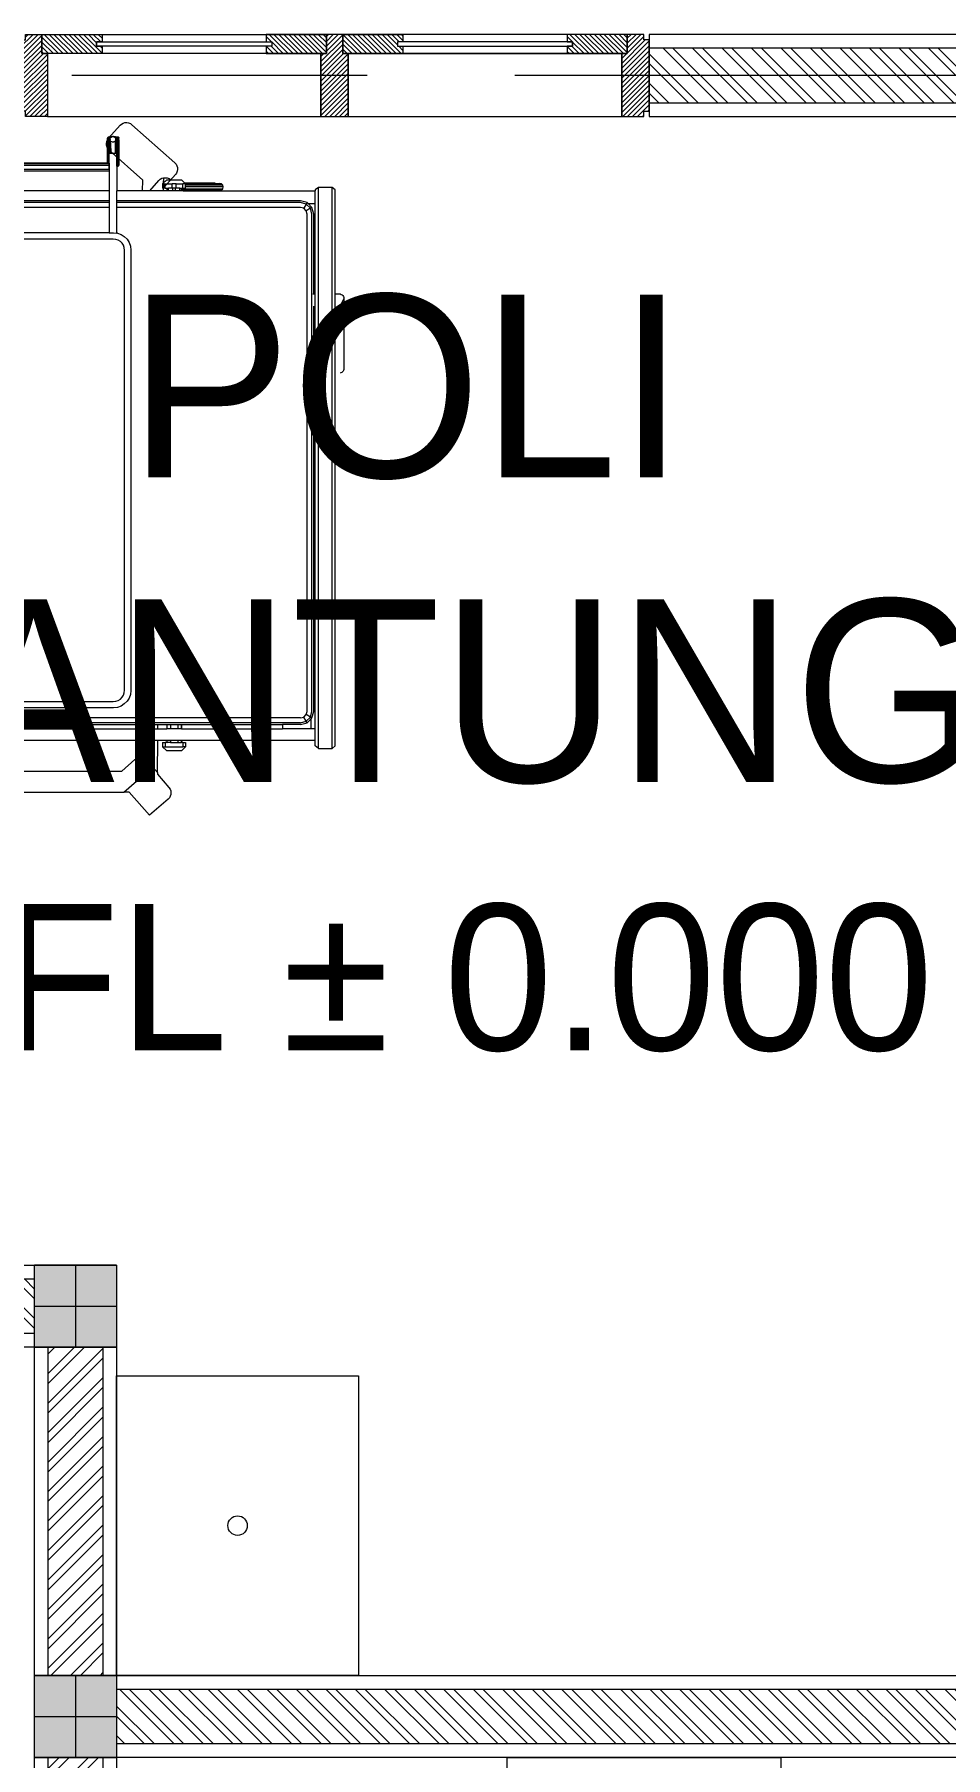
# Model space of a CAD drawing. Header units: millimetres. Extents: x -280308 to 6402717, y -14 to 2073074.
# Drawn here: x 22539 to 24204, y 753899 to 757049 of the extents above; entities that cross this region are included whole.
import ezdxf
from ezdxf.enums import TextEntityAlignment as Align

# ---------------------------------------------------------------- set-up
doc = ezdxf.new("R2010")
doc.units = ezdxf.units.MM
doc.linetypes.add('ACAD_ISO08W100', pattern=[36, 24, -3, 6, -3])
doc.layers.get('0').update_dxf_attribs({"lineweight": 0})
for name, color, linetype, lineweight in [('_Door & Window', 1, 'Continuous', 0), ('A-ALINE-1', 91, 'Continuous', 20), ('A-ALINE-3', 111, 'Continuous', 15), ('A-ALINE-6', 117, 'Continuous', 9), ('A-ANNOTATION', 144, 'Continuous', 0), ('A-Furn', 250, 'Continuous', 0), ('A-FURN-EQPM', 177, 'Continuous', 0)]:
    doc.layers.add(name, color=color, linetype=linetype, lineweight=lineweight)
doc.layers.add('A-FILL-1', color=7, linetype='Continuous', lineweight=0, true_color=0x454545)
doc.layers.add('A-TEXT', color=254, linetype='Continuous')
doc.styles.add('Annotative', font='arial.ttf', dxfattribs={"height": 1.25})
doc.styles.get("Standard").update_dxf_attribs({"font": 'arial.ttf'})
pattern_1 = [(315, (-30281.9954, -3445.239), (4.490128, 4.490128), [])]
pattern_2 = [(315, (-30681.9954, -2840.6916), (4.490128, 4.490128), [])]

# ---------------------------------------------------------------- blocks, each defined once
blk = doc.blocks.new('*U539')
at = {"layer": 'A-ANNOTATION', "linetype": 'ACAD_ISO08W100', "ltscale": 0.25}
blk.add_lwpolyline([(0, -7.6411), (0, -228.3482)], dxfattribs=at)
at = {"layer": 'A-TEXT'}
blk.add_attdef('N', text='', height=0.9, dxfattribs=at).set_placement((0, 2.75), align=Align.MIDDLE_CENTER)
blk = doc.blocks.new('A$Cf37525da')
at = {"color": 124, "xscale": -360.0000000000001, "yscale": 360.0000000000001, "zscale": 360.0000000000001, "rotation": 270}
blk.add_blockref('*U539', (4643.8, 0), dxfattribs=at)
blk = doc.blocks.new('A$C89b419f8')
at = {"color": 0, "linetype": 'ByBlock', "lineweight": -2}
for p, q in [((1663.4, 1368.8), (1684.5, 1392.5)), ((1684.5, 1392.5), (1687.2, 1394.8)), ((1687.2, 1394.8), (1690.2, 1396.5)), ((1690.2, 1396.5), (1693.4, 1397.4)), ((1693.4, 1397.4), (1696.8, 1397.6)), ((1696.8, 1397.6), (1700.1, 1397.1)), ((1700.1, 1397.1), (1703.3, 1395.8)), ((1703.3, 1395.8), (1706.2, 1393.7)), ((1706.2, 1393.7), (1784.4, 1324)), ((1659.5, 1359.4), (1660, 1362.7)), ((1659.7, 1356), (1659.5, 1359.4)), ((1660.6, 1352.7), (1659.7, 1356)), ((1660, 1362.7), (1661.3, 1365.9)), ((1661.3, 1365.9), (1663.4, 1368.8)), ((1661.6, 1365.8), (1661.3, 1365.6)), ((1661.3, 1365.6), (1661.3, 1324.1)), ((1661.6, 1369), (1662, 1370.2)), ((1661.7, 1368.9), (1661.6, 1369)), ((1661.6, 1368.8), (1661.7, 1368.9)), ((1661.6, 1365.8), (1661.6, 1368.8)), ((1661.7, 1324), (1661.6, 1365.8)), ((1662, 1370.3), (1663, 1371.3)), ((1662, 1370.3), (1662, 1370.2)), ((1662.1, 1323.3), (1662, 1370.2)), ((1663, 1371.3), (1664.4, 1371.7)), ((1663.1, 1323.3), (1663, 1371.3)), ((1664.4, 1323.4), (1664.4, 1371.7)), ((1664.4, 1371.7), (1665.7, 1371.3)), ((1665.8, 1341.6), (1665.7, 1371.3)), ((1665.7, 1371.3), (1666, 1371.1)), ((1667.2, 1372.1), (1666, 1371.2)), ((1666, 1371.2), (1666, 1371.1)), ((1666, 1371.1), (1666, 1370.9)), ((1666, 1370.2), (1666, 1370.9)), ((1666, 1369.8), (1666, 1368.7)), ((1666, 1368.2), (1666, 1361.6)), ((1666, 1358.1), (1666, 1360.2)), ((1666, 1354), (1666, 1356)), ((1666.2, 1366.9), (1666.3, 1367.8)), ((1666.2, 1366.9), (1666.2, 1366.8)), ((1666.3, 1365.8), (1666.2, 1366.8)), ((1666.3, 1367.8), (1666.6, 1368.8)), ((1666.6, 1364.9), (1666.3, 1365.8)), ((1666.6, 1368.8), (1667, 1369.7)), ((1667, 1364), (1666.6, 1364.9)), ((1667.2, 1369.9), (1667, 1369.7)), ((1667.2, 1363.8), (1667, 1364)), ((1667.2, 1370), (1667.2, 1372.1)), ((1667.2, 1372.1), (1675.4, 1372.1)), ((1667.2, 1369.9), (1667.7, 1370.5)), ((1667.2, 1370), (1667.7, 1370.5)), ((1667.2, 1369.9), (1667.2, 1370)), ((1667.7, 1363.2), (1667.2, 1363.8)), ((1667.2, 1360), (1667.2, 1363.8)), ((1667.2, 1360), (1667.3, 1341.6)), ((1667.7, 1370.5), (1668.5, 1371.1)), ((1668.5, 1362.5), (1667.7, 1363.2)), ((1669.3, 1371.6), (1668.5, 1371.1)), ((1669.4, 1362.1), (1668.5, 1362.5)), ((1670.3, 1371.9), (1669.3, 1371.6)), ((1670.3, 1361.8), (1669.4, 1362.1)), ((1671.3, 1372), (1670.3, 1371.9)), ((1671.3, 1361.7), (1670.3, 1361.8)), ((1672.3, 1371.9), (1671.3, 1372)), ((1672.3, 1361.8), (1671.3, 1361.7)), ((1672.3, 1371.9), (1673.3, 1371.6)), ((1673.3, 1362.1), (1672.3, 1361.8)), ((1673.3, 1371.6), (1674.2, 1371.1)), ((1674.2, 1362.6), (1673.3, 1362.1)), ((1674.2, 1371.1), (1675, 1370.5)), ((1675, 1363.2), (1674.2, 1362.6)), ((1675, 1370.5), (1675.5, 1369.9)), ((1675.6, 1363.9), (1675, 1363.2)), ((1675.4, 1372.1), (1676.7, 1371.2)), ((1675.4, 1372.1), (1675.4, 1371.6)), ((1675.5, 1370), (1675.4, 1371.6)), ((1675.5, 1369.9), (1675.5, 1370)), ((1675.6, 1369.7), (1675.5, 1370)), ((1675.5, 1369.9), (1675.6, 1369.7)), ((1675.6, 1363.9), (1675.5, 1360)), ((1675.5, 1360), (1675.5, 1341.6)), ((1675.6, 1369.7), (1676.1, 1368.8)), ((1676.1, 1364.9), (1675.6, 1364)), ((1675.6, 1364), (1675.6, 1363.9)), ((1676.1, 1368.8), (1676.4, 1367.9)), ((1676.4, 1365.8), (1676.1, 1364.9)), ((1676.5, 1366.8), (1676.4, 1367.9)), ((1676.5, 1366.8), (1676.4, 1365.8)), ((1676.7, 1366.4), (1676.7, 1371.2)), ((1676.7, 1341.6), (1676.7, 1366.4)), ((1676.7, 1366.4), (1676.9, 1366.4)), ((1676.9, 1369), (1677.3, 1370.2)), ((1676.9, 1368.9), (1676.9, 1369)), ((1676.9, 1368.9), (1676.9, 1368.8)), ((1676.9, 1366.4), (1676.9, 1368.8)), ((1677, 1341.6), (1676.9, 1366.4)), ((1677.3, 1370.4), (1678.3, 1371.4)), ((1677.3, 1370.2), (1677.3, 1370.4)), ((1677.3, 1341.6), (1677.3, 1370.2)), ((1678.3, 1371.4), (1679.7, 1371.7)), ((1678.3, 1341.6), (1678.3, 1371.4)), ((1679.7, 1317.8), (1679.7, 1371.7)), ((1679.7, 1371.7), (1681, 1371.4)), ((1681.1, 1318.1), (1681, 1371.4)), ((1681, 1371.4), (1682, 1370.4)), ((1682, 1370.4), (1682, 1370.2)), ((1682.1, 1319.3), (1682, 1370.2)), ((1682, 1370.2), (1682.4, 1369)), ((1682.4, 1365.7), (1682.4, 1369)), ((1682.5, 1324.1), (1682.4, 1365.7)), ((1682.4, 1365.7), (1682.5, 1365.7)), ((1682.6, 1324.2), (1682.5, 1365.7)), ((1661.7, 1323.3), (1379.5, 1323.3)), ((1662.3, 1349.7), (1660.6, 1352.7)), ((1661.3, 1324.1), (1661.7, 1324)), ((1661.7, 1323.3), (1661.7, 1324)), ((1662.1, 1323.3), (1661.7, 1323.3)), ((1663.1, 1323.3), (1662.1, 1323.3)), ((1664.6, 1347.1), (1662.3, 1349.7)), ((1664.3, 1323.3), (1663.1, 1323.3)), ((1664.3, 1322.9), (1664.3, 1323.3)), ((1664.4, 1323.2), (1664.4, 1323.4)), ((1664.4, 1323.4), (1664.5, 1323.4)), ((1664.4, 1317.8), (1664.4, 1323.2)), ((1664.5, 1323.2), (1664.4, 1323.2)), ((1664.5, 1323.4), (1664.5, 1341.6)), ((1664.5, 1341.6), (1665.8, 1341.6)), ((1664.5, 1323.4), (1664.5, 1323.2)), ((1664.5, 1323.2), (1664.5, 1317.8)), ((1726.1, 1292.3), (1664.6, 1347.1)), ((1665.8, 1341.6), (1666.1, 1341.6)), ((1666, 1349.6), (1666, 1351.1)), ((1666.1, 1341.6), (1667.3, 1341.6)), ((1667.3, 1341.6), (1675.5, 1341.6)), ((1675.5, 1341.6), (1676.7, 1341.6)), ((1676.7, 1341.6), (1677, 1341.6)), ((1677, 1341.6), (1677.3, 1341.6)), ((1677.3, 1341.6), (1678.3, 1341.6)), ((1678.3, 1341.6), (1678.6, 1341.6)), ((1678.6, 1318.1), (1678.6, 1341.6)), ((1682.5, 1324.1), (1682.6, 1324.2)), ((1682.5, 1320.5), (1682.5, 1324.1)), ((1784.4, 1324), (1786.7, 1321.4)), ((1375.8, 1322.9), (1664.3, 1322.9)), ((1375.8, 1319.8), (1664.3, 1319.8)), ((1375.8, 1312.6), (1664.3, 1312.6)), ((1375.8, 1309.4), (1664.3, 1309.4)), ((1375.8, 1309), (1664.3, 1309)), ((1664.3, 1322.9), (1664.3, 1319.8)), ((1664.3, 1317.8), (1664.3, 1319.8)), ((1664.3, 1312.6), (1664.3, 1317.8)), ((1664.3, 1317.8), (1664.4, 1317.8)), ((1664.3, 1312.6), (1664.3, 1309.4)), ((1664.3, 1309), (1664.3, 1309.4)), ((1664.4, 1317.8), (1664.5, 1317.8)), ((1664.5, 1317.8), (1664.5, 1272.9)), ((1678.6, 1318.1), (1678.6, 1272.9)), ((1678.6, 1318.1), (1679.7, 1317.8)), ((1679.7, 1317.8), (1681.1, 1318.1)), ((1681.1, 1318.1), (1682.1, 1319.1)), ((1682.1, 1319.3), (1682.5, 1320.5)), ((1682.1, 1319.3), (1682.1, 1319.1)), ((1725.2, 1272.9), (1726.1, 1292.3)), ((1739, 1272.9), (1755.3, 1291.6)), ((1755.3, 1291.6), (1757.9, 1293.9)), ((1757.9, 1293.9), (1760.9, 1295.6)), ((1760.9, 1295.6), (1763.5, 1296.4)), ((1763.5, 1296.4), (1763.4, 1286.7)), ((1769, 1292.3), (1763.4, 1286.7)), ((1763.5, 1296.4), (1764.1, 1296.6)), ((1763.5, 1296.4), (1764, 1278.2)), ((1764.1, 1296.6), (1767.5, 1296.8)), ((1785.6, 1302.4), (1764.5, 1278.6)), ((1767.5, 1296.8), (1770.8, 1296.3)), ((1777.8, 1292.3), (1769, 1292.3)), ((1770.8, 1296.3), (1774, 1295)), ((1774, 1295), (1776.9, 1293)), ((1776.9, 1293), (1777.8, 1292.3)), ((1797.3, 1292.3), (1777.8, 1292.3)), ((1787.7, 1305.3), (1785.6, 1302.4)), ((1786.7, 1321.4), (1788.4, 1318.4)), ((1788.9, 1308.4), (1787.7, 1305.3)), ((1788.4, 1318.4), (1789.3, 1315.1)), ((1789.5, 1311.8), (1788.9, 1308.4)), ((1789.3, 1315.1), (1789.5, 1311.8)), ((1803, 1286.7), (1797.3, 1292.3)), ((1664.5, 1272.9), (1375.8, 1272.9)), ((1664.5, 1272.9), (1664.5, 1254.5)), ((1678.6, 1254.5), (1678.6, 1272.9)), ((1725.2, 1272.9), (1678.6, 1272.9)), ((1739, 1272.9), (1725.2, 1272.9)), ((1763.3, 1272.9), (1739, 1272.9)), ((1763.4, 1286.7), (1762.2, 1285.5)), ((1762.2, 1285.5), (1767.1, 1285.5)), ((1762.2, 1285.5), (1762.2, 1277.5)), ((1763.3, 1277.5), (1762.2, 1277.5)), ((1763.3, 1277.5), (1763.3, 1272.9)), ((1767.1, 1277.5), (1763.3, 1277.5)), ((1769.7, 1272.9), (1763.3, 1272.9)), ((1764, 1278.2), (1764.5, 1278.6)), ((1767.1, 1285.5), (1779.5, 1285.5)), ((1767.1, 1277.5), (1767.1, 1285.5)), ((1767.1, 1277.5), (1769.7, 1277.5)), ((1769.7, 1277.5), (1772.8, 1277.5)), ((1769.7, 1277.5), (1769.7, 1272.9)), ((1772.8, 1272.9), (1769.7, 1272.9)), ((1779.5, 1277.5), (1772.8, 1277.5)), ((1772.8, 1272.9), (1772.8, 1277.5)), ((1780.8, 1272.9), (1772.8, 1272.9)), ((1779.5, 1277.5), (1779.5, 1285.5)), ((1786.8, 1285.5), (1779.5, 1285.5)), ((1780.8, 1277.5), (1779.5, 1277.5)), ((1785.5, 1277.5), (1780.8, 1277.5)), ((1780.8, 1272.9), (1780.8, 1277.5)), ((1785.5, 1272.9), (1780.8, 1272.9)), ((1786.8, 1277.5), (1785.5, 1277.5)), ((1785.5, 1272.9), (1785.5, 1277.5)), ((1793.5, 1272.9), (1785.5, 1272.9)), ((1786.8, 1285.5), (1799.3, 1285.5)), ((1786.8, 1277.5), (1786.8, 1285.5)), ((1793.5, 1277.5), (1786.8, 1277.5)), ((1793.5, 1277.5), (1796.7, 1277.5)), ((1793.5, 1272.9), (1793.5, 1277.5)), ((1796.7, 1272.9), (1793.5, 1272.9)), ((1796.7, 1276.7), (1796.7, 1277.5)), ((1796.7, 1277.5), (1799.3, 1277.5)), ((1796.7, 1276.7), (1872.1, 1276.7)), ((1796.7, 1275.8), (1796.7, 1276.7)), ((1796.7, 1275.8), (1798.2, 1274.4)), ((1796.7, 1272.9), (1796.7, 1275.8)), ((1800, 1272.9), (1796.7, 1272.9)), ((1798.2, 1274.4), (1869.8, 1274.4)), ((1798.2, 1274.4), (1799.2, 1273.5)), ((1799.2, 1273.5), (1859.8, 1273.5)), ((1799.2, 1273.5), (1799.8, 1273)), ((1799.3, 1277.5), (1799.3, 1285.5)), ((1802.9, 1285.5), (1799.3, 1285.5)), ((1799.3, 1277.5), (1804.2, 1277.5)), ((1859.8, 1273), (1799.8, 1273)), ((1799.8, 1273), (1800, 1272.9)), ((1800, 1272.9), (1871.2, 1272.9)), ((1804.1, 1285.5), (1802.9, 1285.5)), ((1858, 1286.7), (1803, 1286.7)), ((1803.3, 1286.4), (1803, 1286.7)), ((1803.3, 1286.4), (1858.2, 1286.4)), ((1804.1, 1285.5), (1803.3, 1286.4)), ((1804.2, 1285.5), (1804.1, 1285.5)), ((1804.2, 1283.2), (1804.2, 1285.5)), ((1804.2, 1285.5), (1809.7, 1285.5)), ((1872.1, 1283.2), (1804.2, 1283.2)), ((1804.2, 1280), (1804.2, 1283.2)), ((1873, 1280), (1804.2, 1280)), ((1804.2, 1277.5), (1804.2, 1280)), ((1869.8, 1285.5), (1809.7, 1285.5)), ((1858.2, 1286.4), (1858, 1286.7)), ((1858.2, 1286.4), (1866.6, 1286.4)), ((1859.8, 1273), (1859.8, 1273.5)), ((1866.6, 1273.5), (1859.8, 1273.5)), ((1871.1, 1273), (1859.8, 1273)), ((1869.8, 1285.5), (1866.6, 1286.4)), ((1866.6, 1273.5), (1869.8, 1274.4)), ((1872.1, 1283.2), (1869.8, 1285.5)), ((1869.8, 1274.4), (1872.1, 1276.7)), ((1871.2, 1272.9), (1871.1, 1273)), ((1871.2, 1272.9), (2041.3, 1272.9)), ((1873, 1280), (1872.1, 1283.2)), ((1872.1, 1276.7), (1873, 1280)), ((2047, 1279.1), (2041.3, 1274.6)), ((2041.3, 1274.6), (2041.3, 1272.9)), ((2041.3, 1249.5), (2041.3, 1272.9)), ((2072, 1279.1), (2047, 1279.1)), ((2047, 253.4), (2047, 1279.1)), ((2077.7, 1274.6), (2072, 1279.1)), ((2072, 253.4), (2072, 1279.1)), ((2077.7, 1084.4), (2077.7, 1274.6)), ((1664.5, 1254.5), (1375.8, 1254.5)), ((1664.5, 1251.2), (1375.8, 1251.2)), ((1664.5, 1242.4), (1375.8, 1242.4)), ((1664.5, 1254.5), (1664.5, 1251.2)), ((1664.5, 1251.2), (1664.5, 1242.4)), ((1664.5, 1242.4), (1664.5, 1196.1)), ((1678.6, 1251.2), (1678.6, 1254.5)), ((2014.2, 1254.5), (1678.6, 1254.5)), ((1678.6, 1242.4), (1678.6, 1251.2)), ((2014.2, 1251.2), (1678.6, 1251.2)), ((1678.6, 1195.4), (1678.6, 1242.4)), ((2014.2, 1242.4), (1678.6, 1242.4)), ((2026.3, 1251.2), (2014.2, 1254.5)), ((2024.7, 1248.4), (2014.2, 1251.2)), ((2020.3, 1240.8), (2014.2, 1242.4)), ((2024.7, 1248.4), (2020.3, 1240.8)), ((2024.7, 1236.4), (2020.3, 1240.8)), ((2026.3, 1251.2), (2024.7, 1248.4)), ((2032.3, 1240.8), (2024.7, 1248.4)), ((2032.3, 1240.8), (2024.7, 1236.4)), ((2026.3, 1230.3), (2024.7, 1236.4)), ((2028, 1249.5), (2026.3, 1251.2)), ((2026.3, 321.1), (2026.3, 1230.3)), ((2028, 1249.5), (2041.3, 1249.5)), ((2035.1, 1242.4), (2028, 1249.5)), ((2035.1, 1242.4), (2032.3, 1240.8)), ((2035.1, 1230.3), (2032.3, 1240.8)), ((2038.4, 1230.3), (2035.1, 1242.4)), ((2035.1, 321.1), (2035.1, 1230.3)), ((2038.4, 1084.4), (2038.4, 1230.3)), ((2041.3, 1084.4), (2041.3, 1249.5)), ((1671.6, 1184.6), (1366.4, 1184.6)), ((1664.5, 1196.1), (1375.8, 1196.1)), ((1664.5, 1196.1), (1672.3, 1196.1)), ((1676.9, 1184), (1671.6, 1184.6)), ((1672.3, 1196.1), (1678.6, 1195.4)), ((1681.2, 1182.5), (1676.9, 1184)), ((1679.6, 1195.3), (1678.6, 1195.4)), ((1679.6, 1195.3), (1686.3, 1192.9)), ((1685, 1180.1), (1681.2, 1182.5)), ((1688.1, 1176.9), (1685, 1180.1)), ((1686.3, 1192.9), (1692.2, 1189.1)), ((1690.5, 1173.2), (1688.1, 1176.9)), ((1692, 1168.9), (1690.5, 1173.2)), ((1692.6, 1163.6), (1692, 1168.9)), ((1692.2, 1189.1), (1697.1, 1184.2)), ((1697.1, 1184.2), (1700.9, 1178.3)), ((1700.9, 1178.3), (1703.3, 1171.6)), ((1703.3, 1171.6), (1704.1, 1164.3)), ((1692.6, 360.1), (1692.6, 1163.6)), ((1704.1, 1164.3), (1704.1, 359.4)), ((2036.5, 1084.4), (2038.4, 1084.4)), ((2038.4, 1084.4), (2041.3, 1084.4)), ((2041.3, 976.2), (2041.3, 1084.4)), ((2077.7, 1084.4), (2084.6, 1084.4)), ((2077.7, 1045.6), (2077.7, 1084.4)), ((2093.4, 1075.6), (2077.7, 1045.6)), ((2084.6, 1084.4), (2086.6, 1084.2)), ((2086.6, 1084.2), (2088.5, 1083.5)), ((2088.5, 1083.5), (2090.1, 1082.5)), ((2090.1, 1082.5), (2091.5, 1081.1)), ((2091.5, 1081.1), (2092.5, 1079.5)), ((2092.5, 1079.5), (2093.2, 1077.6)), ((2093.2, 1077.6), (2093.4, 1075.6)), ((2093.4, 1075.6), (2093.4, 947.9)), ((2038.4, 970.7), (2038.4, 1061.9)), ((2077.7, 257.9), (2077.7, 1045.6)), ((2041.3, 976.2), (2038.4, 970.7)), ((2038.4, 321.1), (2038.4, 970.7)), ((2041.3, 289.2), (2041.3, 976.2)), ((2093.2, 946.1), (2092.7, 944.5)), ((2093.4, 947.9), (2093.2, 946.1)), ((2088, 939.8), (2086.4, 939.3)), ((2089.5, 940.6), (2088, 939.8)), ((2090.8, 941.7), (2089.5, 940.6)), ((2091.9, 943), (2090.8, 941.7)), ((2092.7, 944.5), (2091.9, 943)), ((1685, 343.6), (1688.1, 346.8)), ((1688.1, 346.8), (1690.5, 350.5)), ((1690.5, 350.5), (1692, 354.8)), ((1692, 354.8), (1692.6, 360.1)), ((1703.3, 352.1), (1700.9, 345.4)), ((1704.1, 359.4), (1703.3, 352.1)), ((1672.3, 327.6), (1365.7, 327.6)), ((1366.4, 339.1), (1671.6, 339.1)), ((1671.6, 339.1), (1676.9, 339.7)), ((1679.6, 328.4), (1672.3, 327.6)), ((1676.9, 339.7), (1681.2, 341.2)), ((1686.3, 330.8), (1679.6, 328.4)), ((1681.2, 341.2), (1685, 343.6)), ((1692.2, 334.6), (1686.3, 330.8)), ((1697.1, 339.5), (1692.2, 334.6)), ((1700.9, 345.4), (1697.1, 339.5)), ((2020.3, 310.7), (2024.7, 315.1)), ((2024.7, 315.1), (2026.3, 321.1)), ((2032.3, 310.7), (2024.7, 315.1)), ((2032.3, 310.7), (2035.1, 321.1)), ((2035.1, 309.1), (2038.4, 321.1)), ((2014.2, 309.1), (88.7, 309.1)), ((2014.2, 300.2), (88.7, 300.2)), ((439.6, 297), (1715.4, 297)), ((439.6, 289.2), (1715.3, 289.2)), ((1715.3, 289.2), (1715.4, 297)), ((1715.3, 289.2), (1753.4, 289.2)), ((1715.4, 297), (1753.5, 297)), ((1753.4, 289.2), (1753.5, 297)), ((1753.4, 289.2), (1769.7, 289.2)), ((1753.5, 297), (1769.7, 297)), ((1769.7, 297), (1770.5, 297)), ((1769.7, 297), (1769.7, 289.2)), ((1770.5, 289.2), (1769.7, 289.2)), ((1770.5, 297), (1776.4, 297)), ((1770.5, 289.2), (1770.5, 297)), ((1776.4, 289.2), (1770.5, 289.2)), ((1776.4, 297), (1789.9, 297)), ((1776.4, 297), (1776.4, 289.2)), ((1789.9, 289.2), (1776.4, 289.2)), ((1789.9, 297), (1795.8, 297)), ((1789.9, 297), (1789.9, 289.2)), ((1795.8, 289.2), (1789.9, 289.2)), ((1795.8, 297), (1796.7, 297)), ((1795.8, 297), (1795.8, 289.2)), ((1796.7, 289.2), (1795.8, 289.2)), ((1796.7, 297), (1981.2, 297)), ((1796.7, 297), (1796.7, 289.2)), ((1796.7, 289.2), (1981.2, 289.2)), ((1981.2, 297), (1981.2, 289.2)), ((2014.2, 297), (1981.2, 297)), ((2033.5, 289.2), (1981.2, 289.2)), ((2014.2, 309.1), (2020.3, 310.7)), ((2014.2, 300.2), (2024.7, 303)), ((2014.2, 297), (2026.3, 300.2)), ((2024.7, 303), (2020.3, 310.7)), ((2024.7, 303), (2032.3, 310.7)), ((2026.3, 300.2), (2024.7, 303)), ((2026.3, 300.2), (2033.5, 307.4)), ((2035.1, 309.1), (2032.3, 310.7)), ((2033.5, 307.4), (2035.1, 309.1)), ((2033.5, 289.2), (2033.5, 307.4)), ((2041.3, 289.2), (2033.5, 289.2)), ((2041.3, 268.7), (2041.3, 289.2)), ((439.6, 268.7), (1715.1, 268.7)), ((1715.1, 268.7), (1714.8, 235.1)), ((1715.1, 268.7), (1753.2, 268.7)), ((1752.7, 209.5), (1753.2, 268.7)), ((1753.2, 268.7), (1769.7, 268.7)), ((1762.2, 264.5), (1767.1, 264.5)), ((1762.2, 264.5), (1762.2, 256.3)), ((1762.2, 256.3), (1767.1, 256.3)), ((1762.2, 256.3), (1769, 249.5)), ((1769.7, 264.5), (1767.1, 264.5)), ((1767.1, 264.5), (1767.1, 256.3)), ((1767.1, 256.3), (1799.3, 256.3)), ((1769.7, 268.7), (1770.5, 268.7)), ((1769.7, 268.7), (1769.7, 264.5)), ((1769.7, 264.5), (1770.5, 264.5)), ((1770.5, 268.7), (1776.4, 268.7)), ((1770.5, 264.5), (1770.5, 268.7)), ((1776.4, 264.5), (1770.5, 264.5)), ((1776.4, 268.7), (1789.9, 268.7)), ((1776.4, 268.7), (1776.4, 264.5)), ((1776.4, 264.5), (1789.9, 264.5)), ((1789.9, 268.7), (1795.8, 268.7)), ((1789.9, 268.7), (1789.9, 264.5)), ((1789.9, 264.5), (1795.8, 264.5)), ((1795.8, 268.7), (1796.7, 268.7)), ((1795.8, 268.7), (1795.8, 264.5)), ((1795.8, 264.5), (1796.7, 264.5)), ((1796.7, 268.7), (1981.2, 268.7)), ((1796.7, 268.7), (1796.7, 264.5)), ((1799.3, 264.5), (1796.7, 264.5)), ((1804.2, 256.3), (1797.3, 249.5)), ((1799.3, 264.5), (1804.2, 264.5)), ((1799.3, 264.5), (1799.3, 256.3)), ((1804.2, 256.3), (1799.3, 256.3)), ((1804.2, 264.5), (1804.2, 256.3)), ((1981.2, 268.7), (2033.5, 268.7)), ((2033.5, 268.7), (2041.3, 268.7)), ((2041.3, 257.9), (2041.3, 268.7)), ((2047, 253.4), (2041.3, 257.9)), ((2047, 253.4), (2072, 253.4)), ((2072, 253.4), (2077.7, 257.9)), ((1687.8, 212.1), (1711.7, 233)), ((1711.7, 233), (1714.6, 235)), ((1714.4, 193.4), (1714.8, 235.1)), ((1714.6, 235), (1714.8, 235.1)), ((1714.8, 235.1), (1717.8, 236.3)), ((1717.8, 236.3), (1721.2, 236.8)), ((1721.2, 236.8), (1724.5, 236.6)), ((1724.5, 236.6), (1727.7, 235.6)), ((1727.7, 235.6), (1730.7, 233.9)), ((1730.7, 233.9), (1733.4, 231.6)), ((1733.4, 231.6), (1752.7, 209.5)), ((1769, 249.5), (1797.3, 249.5)), ((1216.2, 211.6), (1687.4, 211.6)), ((1687.4, 211.7), (1687.5, 211.8)), ((1687.4, 211.6), (1687.4, 211.7)), ((1687.5, 211.8), (1687.6, 211.9)), ((1687.5, 211.8), (1687.5, 211.8)), ((1687.6, 211.9), (1687.7, 212)), ((1687.7, 212), (1687.8, 212.1)), ((1687.7, 212), (1687.7, 212)), ((1691.4, 173.6), (1714.4, 193.4)), ((1752.7, 209.5), (1752.6, 206.7)), ((1752.6, 206.7), (1752.7, 206.7)), ((1752.7, 206.7), (1752.8, 206.6)), ((1752.8, 206.6), (1752.9, 206.5)), ((1752.8, 206.6), (1752.8, 206.6)), ((1752.9, 206.5), (1753, 206.4)), ((1753, 206.4), (1753.1, 206.3)), ((1753, 206.4), (1753, 206.4)), ((1753.1, 206.3), (1773.8, 182.2)), ((550, 173.5), (1691.4, 173.6)), ((1701.1, 173.6), (1691.4, 173.6)), ((1738, 131.3), (1701.1, 173.6)), ((1772.1, 160.5), (1738, 131.3)), ((1774.5, 163.1), (1772.1, 160.5)), ((1773.8, 182.2), (1775.8, 179.2)), ((1776.2, 166.1), (1774.5, 163.1)), ((1775.8, 179.2), (1777, 176)), ((1777.2, 169.3), (1776.2, 166.1)), ((1777, 176), (1777.5, 172.7)), ((1777.5, 172.7), (1777.2, 169.3))]:
    blk.add_line(p, q, dxfattribs=at)
blk = doc.blocks.new('A$Ce288bb9c')
at = {"layer": 'A-Furn', "color": 0, "linetype": 'ByBlock', "lineweight": -2, "ltscale": 0.25}
for points in [[(26542.1, -2302), (26542.1, -2850), (26100, -2850), (26100, -2302)], [(26813.9, -3000), (27313.9, -3000), (27313.9, -4710.8), (26813.9, -4710.8)]]:
    blk.add_lwpolyline(points, close=True, dxfattribs=at)
blk.add_circle((26321, -2576), 17.8, dxfattribs=at)
blk.add_blockref('A$C89b419f8', (24421.8, -1408.6), dxfattribs=at)
blk = doc.blocks.new('A$Ccf87384a')
blk.add_wipeout([(-75, 75), (75, 75), (75, -75), (-75, -75)])
blk.add_wipeout([(-75, -75), (-75, 75), (75, 75), (75, -75)])
at = {"layer": 'A-FILL-1', "ltscale": 0.25}
h = blk.add_hatch(color=256, dxfattribs=at)
h.dxf.hatch_style = 1
h.paths.add_polyline_path([(-75, -75), (-75, 75), (75, 75), (75, -75)])
at = {"layer": 'A-ALINE-1'}
blk.add_lwpolyline([(-75, -75), (-75, 75), (75, 75), (75, -75)], close=True, dxfattribs=at)
at = {"layer": 'A-FILL-1', "ltscale": 0.25}
for p, q in [((0, 75), (0, -75)), ((-75, 0), (75, 0))]:
    blk.add_line(p, q, dxfattribs=at)
blk = doc.blocks.new('A$C68449458')
at = {"layer": 'A-Furn'}
h = blk.add_hatch(dxfattribs=at)
h.set_pattern_fill('ANSI31', color=256, scale=2, angle=540, style=0)
h.set_pattern_definition([(225, (-3223.3206, 30765.815), (4.490128, -4.490128), [])])
h.paths.add_polyline_path([(-565, 0), (-565, 10), (-575, 10), (-575, 140), (-565, 140), (-565, 150), (-535, 150), (-535, 115), (-525, 115), (-525, 0)])
h = blk.add_hatch(dxfattribs=at)
h.set_pattern_fill('ANSI31', color=256, scale=2, angle=630, style=0)
h.set_pattern_definition(pattern_1)
h.paths.add_polyline_path([(-535, 150), (-425, 150), (-425, 136.5), (-435, 136.5), (-435, 128.5), (-425, 128.5), (-425, 115), (-535, 115)])
h = blk.add_hatch(dxfattribs=at)
h.set_pattern_fill('ANSI31', color=256, scale=2, angle=630, style=0)
h.set_pattern_definition(pattern_2)
h.paths.add_polyline_path([(-15, 150), (-125, 150), (-125, 136.5), (-115, 136.5), (-115, 128.5), (-125, 128.5), (-125, 115), (-15, 115)])
h = blk.add_hatch(dxfattribs=at)
h.set_pattern_fill('ANSI31', color=256, scale=2, angle=540, style=0)
h.set_pattern_definition([(225, (-246547.3637, -152669.671), (4.49012806, -4.49012806), [])])
h.paths.add_polyline_path([(-25, 0), (25, 0), (25, 115), (15, 115), (15, 150), (-15, 150), (-15, 115), (-25, 115)])
h = blk.add_hatch(dxfattribs=at)
h.set_pattern_fill('ANSI31', color=256, scale=2, angle=630, style=0)
h.set_pattern_definition(pattern_2)
h.paths.add_polyline_path([(15, 150), (125, 150), (125, 136.5), (115, 136.5), (115, 128.5), (125, 128.5), (125, 115), (15, 115)])
h = blk.add_hatch(dxfattribs=at)
h.set_pattern_fill('ANSI31', color=256, scale=2, angle=630, style=0)
h.set_pattern_definition(pattern_1)
h.paths.add_polyline_path([(535, 150), (425, 150), (425, 136.5), (435, 136.5), (435, 128.5), (425, 128.5), (425, 115), (535, 115)])
h = blk.add_hatch(dxfattribs=at)
h.set_pattern_fill('ANSI31', color=256, scale=2, angle=540, style=0)
h.set_pattern_definition([(225, (-3073.3206, 30765.815), (4.490128, -4.490128), [])])
h.paths.add_polyline_path([(565, 0), (565, 10), (575, 10), (575, 140), (565, 140), (565, 150), (535, 150), (535, 115), (525, 115), (525, 0)])
at = {"layer": '_Door & Window'}
for points in [[(-565, 0), (-565, 10), (-575, 10), (-575, 140), (-565, 140), (-565, 150), (-535, 150), (-535, 115), (-525, 115), (-525, 0), (-565, 0)], [(-535, 150), (-425, 150), (-425, 136.5), (-435, 136.5), (-435, 128.5), (-425, 128.5), (-425, 115), (-535, 115), (-535, 150)], [(-15, 150), (-125, 150), (-125, 136.5), (-115, 136.5), (-115, 128.5), (-125, 128.5), (-125, 115), (-15, 115), (-15, 150)], [(-25, 0), (25, 0), (25, 115), (15, 115), (15, 150), (-15, 150), (-15, 115), (-25, 115), (-25, 0)], [(15, 150), (125, 150), (125, 136.5), (115, 136.5), (115, 128.5), (125, 128.5), (125, 115), (15, 115), (15, 150)], [(535, 150), (425, 150), (425, 136.5), (435, 136.5), (435, 128.5), (425, 128.5), (425, 115), (535, 115), (535, 150)], [(565, 0), (565, 10), (575, 10), (575, 140), (565, 140), (565, 150), (535, 150), (535, 115), (525, 115), (525, 0), (565, 0)]]:
    blk.add_lwpolyline(points, dxfattribs=at)
for points in [[(-15, 150), (-15, 115), (-535, 115), (-535, 150)], [(15, 150), (15, 115), (535, 115), (535, 150)], [(-525, 0), (-25, 0), (-25, 115), (-525, 115)], [(25, 0), (525, 0), (525, 115), (25, 115)]]:
    blk.add_lwpolyline(points, close=True, dxfattribs=at)
at = {"layer": 'A-Furn', "color": 4, "true_color": 0x00e5ff}
for points in [[(-435, 136.5), (-115, 136.5), (-115, 128.5), (-435, 128.5)], [(435, 136.5), (115, 136.5), (115, 128.5), (435, 128.5)]]:
    blk.add_lwpolyline(points, close=True, dxfattribs=at)
blk = doc.blocks.new('A$C7136d0a8')
at = {"layer": 'A-FILL-1', "ltscale": 0.25}
h = blk.add_hatch(dxfattribs=at)
h.set_pattern_fill('ANSI32', color=256, scale=4, angle=990)
h.set_pattern_definition([(315, (84152.79, 89170.53), (26.940768, 26.940768), []), (315, (84152.79, 89152.57), (26.940768, 26.940768), [])])
h.paths.add_polyline_path([(50115.5, -15507.6), (54618.5, -15507.7), (54618.5, -15407.7), (50115.5, -15407.6)])
h = blk.add_hatch(dxfattribs=at)
h.set_pattern_fill('ANSI32', color=256, scale=4, angle=990)
h.set_pattern_definition([(315, (84152.79, 86920.53), (26.940768, 26.940768), []), (315, (84152.79, 86902.57), (26.940768, 26.940768), [])])
h.paths.add_polyline_path([(48992.2, -17757.7), (47442.2, -17757.7), (47442.2, -17657.7), (48992.2, -17657.7)])
h = blk.add_hatch(dxfattribs=at)
h.set_pattern_fill('ANSI32', color=256, scale=4, angle=900)
h.set_pattern_definition([(225, (153695.378, -53118.278), (26.940768, -26.940768), []), (225, (153677.417, -53118.278), (26.940768, -26.940768), [])])
h.paths.add_polyline_path([(49017.2, -18382.7), (49017.2, -17782.7), (49117.2, -17782.7), (49117.2, -18382.7)])
h = blk.add_hatch(dxfattribs=at)
h.set_pattern_fill('ANSI32', color=256, scale=4, angle=990)
h.set_pattern_definition([(315, (85852.79, 86170.53), (26.940768, 26.940768), []), (315, (85852.79, 86152.57), (26.940768, 26.940768), [])])
h.paths.add_polyline_path([(50942.2, -18507.6), (49142.2, -18507.7), (49142.2, -18407.7), (50942.2, -18407.6)])
h = blk.add_hatch(dxfattribs=at)
h.set_pattern_fill('ANSI32', color=256, scale=4, angle=900)
h.set_pattern_definition([(225, (153695.378, -55618.278), (26.940768, -26.940768), []), (225, (153677.417, -55618.278), (26.940768, -26.940768), [])])
h.paths.add_polyline_path([(49017.2, -21082.6), (49017.2, -18532.7), (49117.2, -18532.7), (49117.2, -21082.6)])
at = {"color": 1, "ltscale": 0.25}
for points in [[(48992.2, -17782.7), (49142.2, -17782.7), (49142.2, -17632.7), (48992.2, -17632.7)], [(48992.2, -18532.7), (49142.2, -18532.7), (49142.2, -18382.7), (48992.2, -18382.7)]]:
    blk.add_lwpolyline(points, close=True, dxfattribs=at)
at = {"layer": 'A-ALINE-3', "linetype": 'Continuous'}
for points in [[(50115.5, -15507.6), (54618.5, -15507.7), (54618.5, -15407.7), (50115.5, -15407.6)], [(48992.2, -17757.7), (47442.2, -17757.7), (47442.2, -17657.7), (48992.2, -17657.7)], [(49017.2, -18382.7), (49017.2, -17782.7), (49117.2, -17782.7), (49117.2, -18382.7)], [(50942.2, -18507.6), (49142.2, -18507.7), (49142.2, -18407.7), (50942.2, -18407.6)], [(49017.2, -21082.6), (49017.2, -18532.7), (49117.2, -18532.7), (49117.2, -21082.6)]]:
    blk.add_lwpolyline(points, close=True, dxfattribs=at)
at = {"layer": 'A-ALINE-6'}
for points in [[(50115.5, -15532.6), (54618.5, -15532.7), (54618.5, -15382.7), (50115.5, -15382.6)], [(48992.2, -17782.7), (47442.2, -17782.7), (47442.2, -17632.7), (48992.2, -17632.7)], [(48992.2, -18382.7), (48992.2, -17782.7), (49142.2, -17782.7), (49142.2, -18382.7)], [(50942.2, -18532.6), (49142.2, -18532.7), (49142.2, -18382.7), (50942.2, -18382.6)], [(48992.2, -21082.6), (48992.2, -18532.7), (49142.2, -18532.7), (49142.2, -21082.6)]]:
    blk.add_lwpolyline(points, close=True, dxfattribs=at)
at = {"layer": 'A-FURN-EQPM', "color": 0, "linetype": 'ByBlock', "lineweight": -2, "ltscale": 0.25}
blk.add_blockref('A$C68449458', (49540.5, -15532.6), dxfattribs=at)
at = {"ltscale": 0.25}
for p in [(49067.2, -17707.7), (49067.2, -18457.7)]:
    blk.add_blockref('A$Ccf87384a', p, dxfattribs=at)

msp = doc.modelspace()

# ---------------------------------------------------------------- block references
at = {"ltscale": 0.25}
msp.add_blockref('A$Cf37525da', (46364.4, 756973.7), dxfattribs=at)
at = {"layer": 'A-FURN-EQPM', "ltscale": 0.25}
msp.add_blockref('A$Ce288bb9c', (-3410.6, 756898.7), dxfattribs=at)

# ---------------------------------------------------------------- texts
at = {"layer": 'A-TEXT', "ltscale": 0.25, "insert": (21681.4, 756573), "char_height": 267.3, "attachment_point": 1, "style": 'Annotative'}
msp.add_mtext_dynamic_manual_height_columns('\\pxqc;{\\fCentury Gothic|b0|i0|c0|p34;\\H1.25x;POLI\\PJANTUNG\\P\\H0.8x;FFL %%P 0.000}', width=3076.264, gutter_width=1670.6, heights=[0], dxfattribs=at)

# ---------------------------------------------------------------- next in the draw order: block references
at = {"ltscale": 0.25}
msp.add_blockref('A$C7136d0a8', (-26452.8, 772431.3), dxfattribs=at)

doc.saveas('drawing.dxf')
